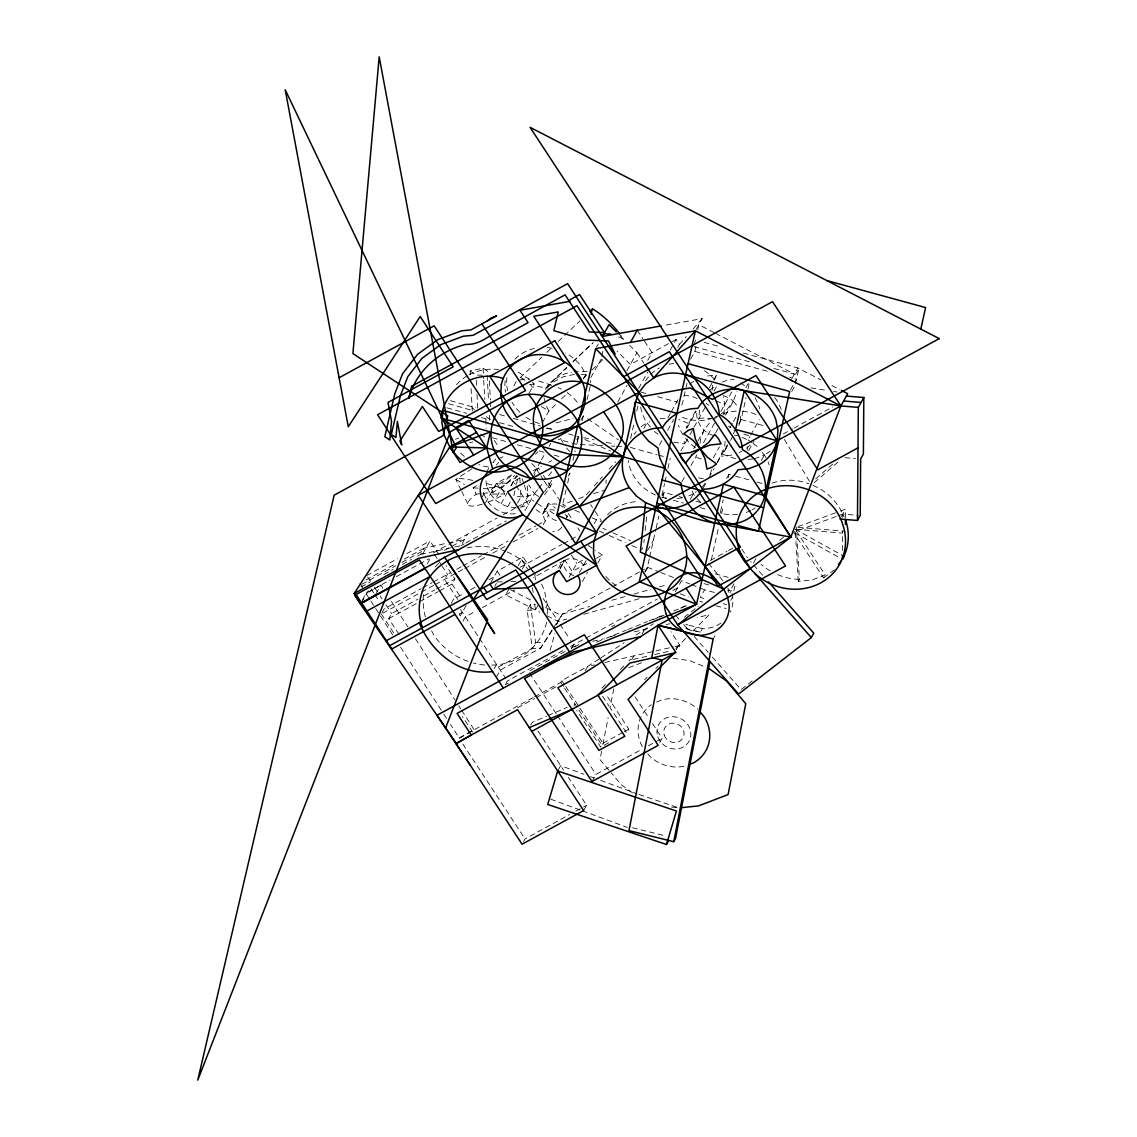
<?xml version="1.0" encoding="UTF-8"?>
<svg xmlns="http://www.w3.org/2000/svg" width="1137" height="1137" viewBox="0 0 1137 1137"><rect width="100%" height="100%" fill="white"/><g stroke="black" fill="none" stroke-linecap="round" stroke-linejoin="round"><path stroke-width="0.75" stroke-dasharray="5 3.75" d="M842.503 550.379L842.645 531.078M842.744 517.506L842.773 514.109L858.478 515.388M845.459 517.662L845.53 509.163L838.964 511.579M505.126 380.739L504.686 387.717L505.652 392.222M506.86 377.626L506.434 384.604L507.713 390.602M547.195 614.307L547.736 606.76L544.595 591.354A63.644 58.001 29.2 0 0 541.482 583.963M699.511 409.931L698.829 418.615A22.399 20.409 29.2 0 1 710.17 418.857M700.108 443.259L700.378 439.777L704.045 430.141L710.27 421.926M712.217 390.176L712.643 384.974M723.971 414.834L724.795 404.417L723.331 396.941M725.108 441.213L724.695 446.429L717.575 462.262M747.18 450.266L747.464 446.798M605.907 483.324L606.206 479.97M643.855 542.875L644.238 539.364M645.176 530.567L646.854 514.763M601.629 751.173L599.995 759.615L610.1 771.526M602.937 744.451L608.139 717.717M613.738 688.851L610.086 707.683L626.658 732.981L628.804 729.144L605.737 693.94M514.947 490.814L513.825 495.831L520.959 496.883L527.994 496.144L534.447 493.671L537.744 489.521M516.44 484.12L517.932 477.441M630.637 438.399L633.693 424.698M636.763 410.997L637.9 405.852M694.295 344.923L695.432 339.864M697.692 329.773L698.814 324.713L714.491 332.814M661.933 495.377L664.562 483.58M664.946 481.903L666.453 475.152M667.959 468.416L670.219 458.31M686.99 383.268L682.47 403.493L680.892 406.321M690.628 359.079L694.892 351.432L695.943 346.742M644.821 571.84L647.394 567.249L649.312 558.693M649.682 556.988L655.779 529.728M656.163 528.037L658.806 516.198M662.97 497.565L664.107 492.492L672.493 494.78M720.616 511.423L723.246 499.626M728.149 477.725L728.902 474.356L733.877 475.721M738.794 423.774L741.153 419.539L746.057 397.637M747.933 389.209L749.823 380.781M711.293 560.001L718.57 527.412M721.64 513.682L722.791 508.537L720.233 513.114M734.047 583.793L730.096 590.97L727.723 588.27M733.848 590.927L735.653 582.84M795.474 383.837L798.899 368.516L793.768 377.697M566.098 489.734L562.602 504.729L564.506 507.628M567.661 483.054L569.992 473.049L568.358 475.977M572.934 460.414L575.18 450.806M582.144 420.917L583.466 415.545M587.062 399.826L590.885 383.425L590.259 380.483M601.729 356.165L603.278 349.528M550.066 650.421L554.884 633.394M546.641 622.11C541.084 647.337 516.766 665.259 491.255 665.046M714.462 380.142L716.296 375.324A43.277 39.44 29.2 0 0 705.423 376.461M725.505 415.19L733.294 401.262L736.947 391.611M709.886 474.47L711.705 469.652M511.181 485.627L516.127 476.701M576.814 439.692L578.463 436.75L568.543 433.964M362.206 600.379L366.299 593.059L390.19 580.012M361.523 602.781L368.672 589.989M375.963 593.869L380.867 585.1L382.799 588.085M382.032 612.729L384.178 608.892L421.216 588.639M513.796 385.926L516.369 381.336L522.992 379.09L529.743 379.133M417.592 556.064L420.647 554.401L424.115 548.176L447.722 543.031M422.666 554.089L429.999 540.956L438.626 554.103M399.059 634.389L388.755 618.642L391.611 613.525L417.847 599.185M427.256 563.81L430.525 557.954M529.245 392.862L534.177 384.036L532.599 382.146M486.878 471.599L488.91 467.961M530.069 384.306L532.443 387.148L538.27 386.594L547.096 387.973L548.844 384.86L566.553 368.018M420.647 554.401L461.096 545.575L467.435 534.234M516.212 485.84L528.421 504.473C517.648 510.115 503.989 507.642 495.107 499.584L501.147 488.796L514.549 475.564M439.692 590.814L452.029 584.063L454.899 578.946L446.287 565.785M542.392 422.566L548.887 410.969L556.505 403.72M501.033 503.862L507.059 493.074M510.939 485.925L516.838 475.38M451.261 603.278L453.649 599L464.479 593.073M596.513 347.14L598.233 344.07M507.784 506.619L510.371 502M583.38 379.062L587.516 371.685L576.232 371.245M517.52 503.037L520.959 496.883L520.448 488.171M533.893 473.39L540.572 461.437M541.411 459.931L544.794 453.876M549.015 446.329L550.706 443.302M532.713 478.094L538.441 467.861L542.306 473.759M590.899 377.484L600.961 359.477L604.003 360.372M466.099 605.524L460.314 615.884L457.856 612.132M521.968 506.931L527.994 496.144L527.071 483.95M462.972 621.157L465.36 616.865L476.204 610.939M524.953 510.684L534.447 493.671L528.719 484.916M580.908 420.122L583.352 415.73L586.28 417.748M490.758 582.684L497.224 571.115L523.091 556.988L529.401 566.61M544.566 494.879L549.498 487.944L548.176 487.034L551.544 480.994M549.498 487.944L553.733 480.397M494.837 586.251L496.428 583.395M535.982 509.646L542.52 514.123L548.546 503.336L555.382 508.026M626.956 370.605L636.962 352.712L629.685 345.392M518.287 565.572L523.091 556.988M543.202 524.654L548.517 515.146M508.935 588.994L505.667 594.85L539.819 612.132M522.38 569.111L524.839 564.719M617.775 401.958L626.999 385.457M647.749 360.301L652.027 352.655L643.741 340.02M638.553 388.513L647.777 372.012M670.176 350.168L673.601 344.042M674.454 342.521L676.16 339.451L679.414 344.412L677.695 347.467M494.154 668.741L496.542 664.463M498.276 667.092L532.315 648.488L527.198 610.313L530.467 604.458L535.428 604.23M496.272 677.268L500.266 670.134L540.572 648.104L552.355 630.339M558.466 568.13L561.877 562.033M527.198 610.313L535.456 609.929L538.725 604.074M560.143 567.932L564.222 560.612L567.292 559.205A13.743 12.521 29.2 0 1 583.082 564.577L583.508 565.331M560.086 569.04L564.99 560.271L572.309 571.456L587.843 562.971M696.256 329.304L702.24 318.602L662.942 325.623M461.693 710.355L474.2 729.741L472.765 732.299L462.375 716.438M643.84 428.521L646.996 422.879L649.852 421.784M545.746 607.67L547.338 604.827M594.239 523.617L598.332 516.312M505.937 683.536L507.358 680.964L564.407 649.795M569.04 577.298L576.814 563.398L582.414 560.342M530.467 604.458L535.584 642.647L532.315 648.488L540.572 648.104L552.681 628.932M579.415 572.65L587.26 558.622M667.845 417.933L670.432 413.285M671.299 411.736L678.22 399.357M556.647 624.312L562.332 614.151L610.526 587.815M582.386 581.547L587.502 572.394M659.417 445.05L662.573 439.408M667.689 430.255L673.744 419.411M597.778 563.128L602.283 555.083L595.291 550.294M695.617 411.025L686.094 428.052A22.399 20.409 29.2 0 1 689.32 423.803L678.874 419.553M686.961 428.038L696.242 411.423M709.374 387.717L716.296 375.324M713.993 391.171L717.149 385.528M680.892 450.92L689.164 436.125M690.031 434.576L693.499 428.379M694.096 427.071L705.75 406.222M571.399 648.644L573.545 644.807L570.675 640.429M530.78 724.994L532.258 722.35L546.499 716.239M662.402 495.547L664.107 492.492M534.532 696.782L560.825 682.413L561.849 680.58L587.715 666.438L599.398 658.849M693.655 448.717L697.123 442.52M697.976 440.971L704.045 430.141L700.307 425.735L697.82 420.647A22.399 20.409 29.2 0 1 696.938 411.139M641.538 549.867L642.831 547.551M720.844 411.48L732.583 390.488M681.845 481.889L685 476.247M690.898 465.687L696.953 454.843M703.561 442.719L716.154 420.207M647.521 550.606L653.505 539.89M715.571 432.955L717.944 428.72M585.271 670.83L587.715 666.438L594.552 664.889M745.872 387.831L749.027 382.188M645.262 572.025L647.834 567.42L641.623 570.817M573.872 706.049L574.995 704.045M729.997 427.782L732.583 423.135M733.45 421.585L736.051 416.952M713.411 457.685L719.465 446.855M690.273 499.385L693.428 493.742L696.228 491.667M717.319 462.503L727.239 444.752M733.294 433.908L735.028 430.809L728.49 426.091M703.32 487.759L705.693 483.523M708.919 477.753L714.107 468.458M725.278 449.783L729.599 442.051M730.466 440.502L733.067 435.855M558.423 769.635L560.64 765.67L583.977 774.254M523.546 841.551L525.024 838.907L569.665 814.518M726.529 478.592L728.902 474.356M742.035 437.418L748.004 439.848L749.738 436.75M750.605 435.201L759.26 419.724M642.178 633.849L644.622 629.472M631.675 659.773L633.821 655.935L628.903 660.881M748.714 450.622L753.916 441.341M791.849 378.664L797.833 367.962L820.928 379.886M675.307 591.865L681.546 580.709L689.789 583.949M790.528 389.92L796.511 379.218L789.732 377.356M791.707 391.498L795.133 385.386M622.721 732.47L602.937 743.271L600.791 747.123L576.757 710.454M761.221 460.613L764.377 454.971A43.277 39.44 29.2 0 0 770.19 451.062M591.979 781.545L595.973 774.425L642.135 749.184M714.434 592.476L704.627 589.805L700.335 597.479L706.873 599.27M583.622 810.567L586.593 805.266L568.329 777.395M702.368 628.576L687.885 624.98L685.938 628.463L700.435 632.044L702.368 628.576A33.328 30.372 29.2 0 0 722.421 621.967M678.334 645.802L676.188 649.639L677.766 649.284L679.912 645.432L670.944 631.746M730.082 592.761L731.375 590.444M730.693 600.464L732.399 597.394M755.934 558.58L752.865 564.066L750.718 561.536M713.155 638.951L714.988 635.654M659.758 742.532L662.146 738.254L652.439 723.445M796.184 530.709L825.192 574.967L812.315 579.884L798.288 581.362L799.41 579.344L796.341 527.227M841.38 516.568L845.53 509.163M836.207 516.511L793.583 532.159L823.558 577.894L825.192 574.967M482.244 496.784L483.865 493.941L482.87 488.853M545.319 389.508L547.679 385.542L566.837 367.336M544.452 491.994L551.957 480.041M553.662 627.453L561.522 615.614L544.794 607.144M556.277 624.426L558.239 621.47L566.766 619.068M548.546 503.336L547.878 504.217A11.711 10.674 29.2 0 0 558.764 520.817M542.52 514.123L543.529 512.773A11.711 10.674 29.2 0 1 554.43 510.186M566.667 517.804L567.69 516.454L564.961 514.578M561.664 527.241L560.64 528.591A11.711 10.674 29.2 0 1 552.724 531.619M723.146 395.633A22.399 20.409 29.2 0 1 733.294 401.262L727.055 409.476L721.455 413.626M701.827 487.517L704.94 483.41M538.839 488.143L544.325 481.221M548.702 475.678L553.094 470.135M495.732 459.064L492.946 462.645L495.661 460.627M679.414 344.412L686.251 336.666M693.101 328.92L702.24 318.602M586.294 494.893L589.733 491.013M594.324 485.826L602.354 476.758M609.105 469.112L615.643 461.736M496.3 465.047L498.731 462.503M535.541 454.274L538.028 451.73M601.899 688.07L605.58 684.36M620.305 669.537L623.986 665.827M644.58 679.784L647.081 677.268M655.822 668.457L658.323 665.941M675.833 648.317L685.611 638.454M693.044 630.978L709.147 614.762L697.137 617.505M520.178 377.711L541.766 357.189M546.84 352.371L551.928 347.538M558.281 341.498L579.87 320.975M573.219 361.268L592.377 343.047M572.892 361.992L593.201 342.692M547.096 387.973L553.392 381.989L563.312 376.802L574.498 374.357M561.579 398.902L567.917 392.862M583.153 378.379L586.962 374.769M592.036 369.937L603.463 359.079M815.684 478.848L834.103 462.873M814.234 482.642L837.926 462.119M564.222 560.612L533.267 577.596M779.627 540.203L783.805 536.962M684.332 617.235L698.289 606.405M752.239 680.935L741.054 689.619L709.431 653.718M709.545 390.332L716.537 385.145M713.07 419.851L717.262 416.739M823.558 577.894L834.387 569.864M471.983 468.714L455.823 479.373L460.997 489.948M482.23 504.174A27.999 6.978 -26 0 1 476.232 494.183L473.12 487.83L478.99 483.964M483.211 488.526L491.625 489.095L513.569 474.612M482.941 493.43L493.174 492.278L519.595 474.854M600.848 657.911L624.199 642.746M635.867 635.157L653.334 623.815M380.867 585.1L366.086 593.656L369.923 599.611M459.419 738.311L474.2 729.741M676.16 339.451L630.381 364.48L617.05 351.063M511.778 474.925L496.471 483.296L485.314 503.165A27.999 6.978 -26 0 0 504.657 493.97L501.545 487.617L484.575 482.969M519.524 478.194L513.398 481.534L515.274 484.405M533.296 470.661L541.397 466.241M548.801 462.19L551.758 460.57M366.725 575.535L397.595 558.665M406.847 553.605L429.999 540.956M366 579.941L396.586 563.227M404.232 559.049L424.115 548.176M361.836 584.29L395.79 565.729M401.958 562.36L425.11 549.697M360.998 586.99L370.179 581.973M383.936 574.455L393.118 569.438M402.299 564.421L411.466 559.418M433.396 552.838L447.324 545.234M448.873 544.381L497.025 518.06M503.25 514.663L515.715 507.855M517.264 507.003L531.277 499.342L533.779 501.062M396.387 576.615L428.976 558.807M444.453 550.351L450.65 546.968M452.199 546.115L464.578 539.35L449.399 542.662M461.096 545.575L464.209 543.87M465.772 543.017L479.786 535.356M481.349 534.518L495.362 526.857M496.912 526.005L506.263 520.902M422.765 587.801L432.017 582.741M433.567 581.902L450.565 572.607M456.776 569.211L461.437 566.667M463.001 565.814L481.647 555.623M483.197 554.771L508.054 541.184M518.927 535.243L536.024 525.905M537.574 525.052L545.348 520.817A11.711 10.674 29.2 0 1 544.708 509.888L545.376 509.006L537.531 503.634M382.856 613.17L419.894 592.917M421.443 592.079L433.794 585.328M435.329 584.489L463.242 569.239M464.791 568.386L485.002 557.343M492.762 553.108L505.198 546.314M512.958 542.065L537.829 528.478M424.03 595.816L434.831 589.904M436.381 589.065L454.899 578.946M388.755 618.642L418.075 602.624M419.624 601.771L438.143 591.652M470.675 589.691L475.309 587.161M488.938 579.714L493.955 576.971M520.277 567.221L561.863 544.495M563.412 543.642L569.58 540.274M571.129 539.435L575.748 536.906L572.934 534.973M783.166 434.036L792.461 428.962M794.01 428.109L832.753 406.932M459.348 613.895L462.333 612.26M482.415 607.556L514.791 589.861M596.499 558.239L602.283 555.083M612.076 586.962L640.06 571.669M710.469 560.37L726.984 551.346M728.49 550.521L732.995 548.062M570.49 646.47L584.404 638.866M585.953 638.028L657.285 599.043M672.806 590.558L677.453 588.014L674.042 588.98M530.027 670.631L565.075 651.473M571.172 648.147L577.269 644.807M505.212 684.815L508.324 683.11M574.498 646.953L579.145 644.409M611.72 626.615L614.819 624.909M680.622 608.252L688.212 604.102M532.983 697.621L459.177 737.956L450.536 724.567M517.633 707.797L534.646 698.488M536.195 697.649L557.841 685.81M624.241 731.631L628.804 729.144M604.117 745.289L611.635 741.196M648.289 745.829L662.146 738.254M575.819 811.15L586.593 805.266M555.126 378.877L565.046 373.689L571.442 372.296M548.091 715.571L567.079 707.427M596.484 642.178L604.699 638.852M606.348 638.184L626.061 630.211M627.709 629.543L647.436 621.569M649.085 620.901L665.515 614.25M673.744 610.924L688.525 604.941M610.47 636.947L615.359 634.958M652.88 619.793L657.783 617.803M659.403 617.149L665.927 614.506M498.376 458.609L504.828 456.15M712.97 417.876C702.24 422.211 689.633 420.974 679.329 415.986M714.391 417.336L718.669 415.701M722.933 414.067L728.632 411.892L737.956 410.912M754.399 458.779L764.377 454.971A43.277 39.44 29.2 0 1 767.432 460.471M772.137 483.168C783.777 478.862 797.35 479.373 808.862 483.808M628.704 667.689L642.931 662.26M656.589 701.998L662.7 699.667A36.597 33.357 29.2 0 1 697.791 709.275M572.266 501.076L562.602 504.729L567.264 506.804M578.705 498.631L585.157 496.187M455.411 439.237L458.637 438.029M797.989 526.63L837.329 512.176M837.841 515.914L842.773 514.109M593.557 493.629L605.325 490.033M562.332 614.151L589.577 606.504M611.72 600.293L627.041 595.987M633.863 594.082L650.89 589.307M659.403 586.919L666.211 585.001M583.793 614.293L639.989 598.531M556.036 422.907L573.105 418.416M592.818 641.268L603.178 638.909M634.261 631.831L647.948 628.704M666.225 624.554L669.65 623.772M604.785 662.544L673.189 646.967M674.909 646.583L679.912 645.432M633.309 659.403L649.781 655.651M654.713 654.528L669.579 651.146M470.334 374.471L470.149 370.946L483.083 368.146L488.91 372.24M469.581 442.663L472.878 441.952M476.232 494.183L481.264 493.614M660.071 418.743L666.296 418.089M748.189 459.433L752.85 458.936M529.842 384.448L534.177 384.036M535.584 642.647L543.841 642.249M497.224 581.973L502.369 581.789M510.954 581.462L517.818 581.22M507.074 483.111L496.471 483.296L501.147 488.796L505.88 492.222M486.011 480.937A27.999 25.526 29.2 0 0 487.332 487.716L501.545 487.617M487.332 487.716L490.445 494.083L504.657 493.97M482.372 375.224L475.991 375.054L470.149 370.946M580.936 374.599L585.768 374.784L582.286 367.933A43.405 39.568 29.2 0 0 565.629 353.01M602.695 445.676L576.672 444.396L558.21 439.195M611.365 446.102L614.833 446.272M616.567 446.358L621.783 446.614M473.12 487.83L481.534 488.398M844.933 457.699L855.408 458.552M798.089 527.369L845.359 531.235M798.288 581.362L795.218 529.245L842.489 533.111M546.3 428.393L550.976 428.947L555.211 431.776M700.435 632.044L691.936 630.85L683.863 627.624M683.977 395.164L691.865 396.33L697.834 398.76M742.66 411.21L750.548 412.376L758.009 415.403M748.629 435.542L740.997 433.254M734.417 435.13L737.572 435.599M673.8 442.25L684.844 443.871A22.399 20.409 29.2 0 1 683.778 438.441M735.639 458.765L722.038 454.047A22.399 20.409 29.2 0 0 727.168 444.794M698.601 477.91L703.32 478.606M672.905 658.238L690.017 660.739L705.537 667.064M671.47 807L678.306 807.995M488.356 466.923L483.722 466.198A51.421 46.859 29.2 0 1 478.961 464.621M551.772 385.315L537.9 380.71M810.894 387.873L826.656 390.375M833.677 391.483L837.173 392.038M472.807 480.382L466.795 479.288A20.622 2.885 13.3 0 0 455.823 479.373L464.436 484.547M583.722 437.731L594.111 439.863M606.22 442.336L614.875 444.112M632.513 827.736L666.225 836.093M704.158 342.351L719.479 346.543M743.328 353.053L797.833 367.962M693.925 346.6L750.136 361.978M773.97 368.487L794.408 374.087L716.054 333.624M694.892 351.432L769.408 371.799M640.97 392.151L645.944 393.516M657.57 396.685L677.481 402.128M741.153 419.539L764.391 425.892M630.381 447.409L656.93 454.672M658.593 455.127L665.23 456.946M735.54 476.161L750.477 480.255M757.114 482.074L763.766 483.879M679.201 496.613L682.555 497.537M695.958 501.204L700.989 502.582M666.58 498.447L661.549 497.068A43.277 39.44 29.2 0 0 666.254 498.091M673.289 500.28L683.351 503.023M700.122 507.614L708.493 509.902M715.145 573.801L728.206 577.383M704.016 583.622L712.231 585.868M730.139 590.771L727.694 590.103L728.789 592.306M723.217 603.733L726.472 604.628M699.823 601.345L702.68 602.127M715.983 605.765L726.173 608.551M547.053 427.938L553.662 429.8M450.394 400.65L475.792 407.813M448.589 403.749L473.063 410.642M446.912 407.828L466.71 413.399M481.576 417.592L489.82 419.923M499.484 422.637L514.592 426.901M492.392 437.717L505.752 441.483M517.434 444.766L530.78 448.532M539.137 450.892L544.14 452.299M554.145 455.113L562.218 457.387M499.612 414.522L506.406 416.455M513.213 418.373L540.402 426.077M638.966 794.465L678.277 807.725M590.643 776.713L593.983 777.95M600.649 780.408L637.317 793.91M550.692 799.155L580.694 810.212M582.371 810.823L627.368 827.409M647.394 567.249L659.076 571.854M660.682 572.48L673.516 577.539M691.438 584.603L704.627 589.805M680.253 593.812L688.496 597.053M685.81 624.156L687.885 624.98M715.841 400.778L724.795 404.417M812.927 485.456C827.054 491.028 838.523 502.924 844.166 516.965M518.046 372.026L529.103 379.218M575.038 510.257L579.699 512.332M592.05 517.818L600.848 521.741M602.994 528.392L606.234 529.842M612.715 532.713L630.523 540.629M599.441 531.15L607.528 534.745M609.148 535.47L625.35 542.662M631.817 545.547L638.298 548.432M584.915 439.536L610.441 451.076M510.499 589.79L532.457 600.904M547.096 615.813L558.239 621.47L542.69 597.735M831.943 385.571L839.817 389.636M795.218 529.245L844.066 556.334M795.104 533.011L839.376 557.571M618.741 336.879L623.46 339.196A43.405 17.183 46.4 0 0 620.859 335.429M541.383 406.563L548.887 410.969L546.172 405.881M480.525 434.163L486.323 437.972M569.779 451.673L566.624 447.992M534.447 493.671L540.7 497.963M553.989 513.896L545.788 508.267L546.798 506.931A11.711 10.674 29.2 0 1 557.698 504.345M588.312 545.504L593.898 549.342M587.744 418.757L618.471 439.905M490.303 419.567L485.641 416.284L486.281 428.422M472.125 407.913L474.456 409.562M706.219 403.408L708.834 405.298M748.004 439.848L751.927 442.691M753.234 443.629L757.157 446.457M654.216 431.392L658.138 434.22M632.527 792.873L621.328 784.772L611.223 772.862M520.618 377.37L526.019 381.336M619.992 335.642L624.838 340.517M762.657 575.265L753.859 565.217M683.664 624.483L688.34 629.799M694.195 636.436L708.252 652.396M676.501 616.496L678.746 619.111M733.294 401.262L737.032 405.667M762.302 452.54L764.377 454.971M640.671 407.089A43.277 39.44 29.2 0 0 646.996 422.879L652.155 428.962M490.445 494.083L495.107 499.584M647.806 753.874L649.994 756.46A36.597 33.357 29.2 0 0 685.099 766.054M708.564 563.355L722.89 580.737M494.311 440.545L499.086 447.637M637.303 330.199L642.831 338.627M636.962 352.712L643.755 363.087M741.836 549.1L747.492 557.741M560.257 438.271L562.986 442.435M590.672 504.615L592.505 507.429M595.148 511.451L601.516 521.172M543.273 475.238L560.669 501.787M568.301 513.427L572.096 519.225M577.795 527.923L579.685 530.808M539.99 474.541L536.351 468.998A27.999 25.526 29.2 0 0 531.675 463.484M540.899 475.934L543.628 480.098M544.538 481.477L548.176 487.034M571.314 555.012L576.814 563.398M634.986 696.81L648.559 717.532M530.297 567.974L533.011 572.11M521.556 559.731L527.653 569.012M560.157 624.384L569.722 638.966M602.567 696.214L609.148 706.248M497.224 571.115L500.493 576.118M561.849 680.58L564.705 684.957M565.672 686.407L579.046 706.83M579.998 708.28L602.937 743.271M560.825 682.413L563.654 686.734M564.606 688.169L577.88 708.436M578.847 709.9L601.914 745.105M529.472 672.933L556.448 714.121M557.414 715.585L595.973 774.425M434.334 554.273L437.148 558.565M438.086 560.001L440.9 564.293M441.838 565.714L447.452 574.299L444.595 579.429L458.666 600.89M452.029 584.063L460.471 596.939M460.528 609.503L478.592 637.061M479.53 638.497L505.823 678.604M537.929 731.006L563.526 770.062M367.677 576.999L370.548 581.391M374.371 587.232L379.161 594.537M380.128 595.987L382.032 598.915M385.869 604.756L391.611 613.525M371.046 588.852L373.86 593.144M374.798 594.58L379.488 601.729M381.307 614.008L394.44 634.048M359.889 583.281L362.632 587.474M462.844 744.01L525.024 838.907M391.455 601.501L407.813 626.857M415.502 638.781L454.956 699.923M458.808 705.892L460.727 708.863M370.889 601.089L374.727 607.044M375.679 608.537L379.516 614.477M380.483 615.97L393.914 636.791M400.636 647.209L442.861 712.657M443.828 714.15L446.699 718.612M784.345 439.436L809.786 481.889M431.605 630.751L433.609 634.773A63.644 58.001 29.2 0 0 468.501 661.549M692.063 490.928L693.428 493.742A43.277 39.44 29.2 0 0 695.261 496.315M491.625 489.095L493.174 492.278M483.865 493.941L486.963 500.294A27.999 25.526 29.2 0 0 518.486 513.142M461.721 491.468L468.373 505.07M522.11 478.677L523.716 483.438M524.242 485.03L527.994 496.144M544.012 397.765L545.305 402.626M732.001 593.471L732.91 597.991A33.328 30.372 29.2 0 1 730.281 612.061M534.802 574.853L535.726 581.732M532.457 587.587L533.154 592.732M534.76 604.77L535.456 609.929M519.836 477.711L520.348 486.423M489.379 380.909L490.388 399.968M490.473 401.702L490.758 406.904M487.176 375.352L488.555 401.347M489.294 415.218L489.564 420.335M483.083 368.146L483.637 378.55M483.722 380.284L484.746 399.343M476.261 380.327L476.645 387.376M477.014 394.411L477.853 410.258M471.088 388.556L472.31 411.452M701.202 458.993A22.399 20.409 29.2 0 1 695.787 456.79M714.178 435.755A22.399 20.409 29.2 0 1 704.045 430.141M740.571 416.185A22.399 20.409 29.2 0 1 740.386 420.249M740.144 421.571A22.399 20.409 29.2 0 1 738.851 425.38M750.264 444.908A43.277 39.44 29.2 0 1 744.877 449.314M741.878 451.133A43.277 39.44 29.2 0 1 739.178 452.469M731.915 454.942A43.277 39.44 29.2 0 1 721.043 456.079M695.446 447.637A43.277 39.44 29.2 0 1 685.028 437.66M683.195 435.087A43.277 39.44 29.2 0 1 678.391 425.252M689.633 384.178A43.277 39.44 29.2 0 1 693.925 381.137M740.542 382.856A43.277 39.44 29.2 0 1 746.91 387.802M754.968 397.637A43.277 39.44 29.2 0 1 759.814 409.093M645.489 381.023A43.277 39.44 29.2 0 1 649.668 375.523M650.861 374.286A43.277 39.44 29.2 0 1 659.247 368.061M669.224 364.252A43.277 39.44 29.2 0 1 673.815 363.428M704.343 370.648A43.277 39.44 29.2 0 1 716.111 381.52M693.428 493.742A43.277 39.44 29.2 0 1 684.943 497.167M681.958 497.878A43.277 39.44 29.2 0 1 675.733 498.646M655.452 494.936A43.277 39.44 29.2 0 1 628.178 460.386M634.176 434.391A43.277 39.44 29.2 0 1 636.265 431.634M641.183 426.787A43.277 39.44 29.2 0 1 646.996 422.879M722.052 382.16A43.277 39.44 29.2 0 1 734.061 379.317M774.794 397.566A43.277 39.44 29.2 0 1 781.417 409.988M755.11 507.969A43.277 39.44 29.2 0 1 752.111 509.788M750.79 510.485A43.277 39.44 29.2 0 1 743.626 513.213M737.558 514.407A43.277 39.44 29.2 0 1 721.782 513.512M700.648 502.241A43.277 39.44 29.2 0 1 696.256 497.58M768.072 461.906A43.277 39.44 29.2 0 1 769.166 464.806M616.112 585.612A48.081 43.817 29.2 0 1 605.694 576.189M560.527 505.496A11.711 10.674 29.2 0 1 563 507.287M566.809 515.089A11.711 10.674 29.2 0 1 566.596 517.903M558.267 387.646A46.176 42.083 29.2 0 1 561.38 389.138M567.249 392.734A46.176 42.083 29.2 0 1 579.259 404.843M539.308 423.504A43.405 39.568 29.2 0 1 533.21 421.244M530.311 419.823A43.405 39.568 29.2 0 1 524.811 416.369M519.865 412.234A43.405 39.568 29.2 0 1 511.977 402.228M456.491 384.718A51.421 46.859 29.2 0 1 467.392 375.736M468.956 374.869A51.421 46.859 29.2 0 1 498.717 369.568M514.933 359.15A43.405 39.568 29.2 0 1 537.716 347.879M547.181 347.595A43.405 39.568 29.2 0 1 553.534 348.533M464.365 456.378A51.421 46.859 29.2 0 1 458.197 450.764M607.627 514.691A48.081 43.817 29.2 0 1 637.985 501.559M799.41 579.344A55.855 50.909 29.2 0 1 776.017 573.943M770.275 570.959A55.855 50.909 29.2 0 1 761.065 564.307M642.306 746.597A36.597 33.357 29.2 0 1 651.231 704.769M484.604 665.003A63.644 58.001 29.2 0 1 473.248 662.999M425.38 616.993A63.644 58.001 29.2 0 1 423.774 592.945M435.3 566.979A63.644 58.001 29.2 0 1 438.697 563.227M467.108 547.906A63.644 58.001 29.2 0 1 505.652 551.331M507.201 551.971A63.644 58.001 29.2 0 1 531.363 569.182M532.457 570.419A63.644 58.001 29.2 0 1 535.541 574.284M573.759 575.635A13.743 12.521 29.2 0 1 563.483 560.598M578.463 436.75L576.672 444.396L578.534 436.665M657.797 736.691A17.311 15.776 29.2 0 0 686.535 744.55A17.311 15.776 29.2 0 0 677.368 717.362A17.311 15.776 29.2 0 0 657.797 736.691M664.207 735.17A10.418 9.494 29.2 0 0 681.504 739.889A10.418 9.494 29.2 0 0 675.989 723.544A10.418 9.494 29.2 0 0 664.207 735.17"/><path stroke-width="1.5" d="M844.066 556.334L842.432 559.262L842.46 555.709M845.416 524.441L845.445 519.353M840.001 519.04L857.469 520.462L858.307 407.373L863.822 397.495L846.369 396.074M863.822 397.495L863.395 454.047L860.638 458.978L860.226 515.53L857.469 520.462M858.307 407.373L840.854 405.937L695.403 330.839L653.732 377.939L645.347 384.164L639.108 392.379L635.455 402.029L623.204 456.832A43.277 39.44 29.2 0 0 629.23 487.56L636.45 496.073L645.589 502.682L656.035 506.946L723.743 589.151L727.495 596.698L729.13 604.756A33.328 30.372 29.2 0 1 698.587 635.341C634.645 627.937 671.484 541.383 720.275 584.93M685.611 374.613L744.294 390.659A43.277 39.44 29.2 0 1 775.903 419.866L777.964 430.34L777.125 440.758A43.277 39.44 29.2 0 1 758.848 464.848L748.885 468.657L738.012 469.794C730.807 482.259 716.751 489.308 702.538 489.18C693.471 505.155 673.317 511.678 656.035 506.946C687.857 511.906 737.401 544.097 761.221 505.226C772.023 485.428 761.605 460.016 742.489 449.726C741.281 434.86 732.057 421.671 719.28 414.294C717.532 383.766 680.551 363.243 653.732 377.939L645.176 364.892M645.589 502.682L640.316 552.056L723.743 589.151M768.47 581.846L813.779 633.195L811.321 637.587L738.595 694.011L677.695 624.881L790.826 537.105L764.874 495.576L723.388 484.234L696.555 604.244L658.053 625.293L651.785 657.556L662.118 660.114L628.988 830.621L673.744 841.707L713.155 638.951L684.09 631.746M709.971 661.45L675.577 838.424L673.744 841.707M764.874 495.576L777.125 440.758L744.294 390.659C727.012 385.926 706.859 392.45 697.791 408.425C683.579 408.297 669.522 415.346 662.317 427.81C644.594 427.327 627.198 439.195 623.204 456.832L575.862 543.955L556.874 514.976L595.66 348.661L695.403 330.839L639.321 581.703L696.555 604.244L543.685 666.083M792.063 380.753L790.997 380.199M920.799 329.09L925.603 307.558L826.755 280.526M567.207 470.661L486.679 447.95L441.184 418.061C443.8 388.57 475.82 369.241 503.435 378.564M841.394 390.46L847.69 393.7L840.854 405.937L790.826 537.105L714.718 522.992C696.882 517.932 682.47 502.057 681.049 483.296L671.91 476.687L664.69 468.188L623.204 456.832L570.945 454.629L553.435 466.767L507.67 491.781L522.693 514.706A27.999 25.526 29.2 0 1 484.717 504.316L481.619 497.963A27.999 25.526 29.2 0 1 483.182 478.194L487.219 472.878L492.648 468.856L486.679 447.95L490.402 431.932L449.811 446.955L354.161 593.528L360.571 603.306L522.693 514.706L596.555 565.316A48.081 43.817 29.2 0 0 657.74 594.921C710.44 578.534 684.303 502.71 634.816 507.216A48.081 43.817 29.2 0 0 597.053 531.121L593.699 542.107L593.528 553.776L596.555 565.316L566.596 581.689L559.262 570.504L555.993 573.005A13.743 12.521 29.2 0 0 564.691 594.21A13.743 12.521 29.2 0 0 579.088 577.852L577.781 575.578M666.481 844.507L676.43 811.008L557.684 770.971L547.736 804.456L666.481 844.507L668.329 841.209M445.462 728.248L487.716 619.85L447.139 561.038M630.466 342.436L637.303 330.199M480.07 589.506L543.315 492.406L434.149 325.807L339.11 377.74M479.871 589.62L473.191 599.867L494.652 633.551L444.283 556.689M838.41 564.563L841.423 560.584M579.429 506.434L623.204 456.832L577.639 425.977L536.65 436.722M590.018 311.311L592.562 308.894A43.405 17.183 46.4 0 1 619.921 334.164M487.233 321.004L490.928 318.161L496.627 315.859L470.931 329.901L461.508 330.81L437.717 339.665L417.62 354.289L402.612 373.689L394.837 393.658L384.803 436.679L389.863 440.005L391.526 421.258L388.001 402.441L453.166 366.839L420.207 316.527L348.277 426.73L285.216 89.795L456.363 447.751L453.251 452.512L449.783 433.964M503.378 688.098L419.397 559.944L354.716 595.291L360.358 603.903L375.153 595.333M623.204 456.832L572.707 447.083L442.975 410.414L441.881 422.779L444.212 435.244L449.811 446.955L476.474 432.387M486.679 447.95L460.016 462.517L449.811 446.955L486.679 447.95L468.671 420.477L455.667 427.583L473.674 455.056M623.545 376.717L669.323 351.703L790.826 537.105L745.033 562.119L577.027 305.725L377.555 414.735L435.741 503.52L639.108 392.379L740.457 547.039L705.011 566.397M354.161 593.528L418.402 558.423L458.851 549.597M361.737 603.107L425.039 568.557M366.91 611.01L430.198 576.416M389.65 645.717L596.598 532.628L556.874 514.976L577.596 503.648M386.381 640.714L515.843 569.964L569.552 651.942M455.07 614.392L391.782 648.971L356.108 594.523M840.854 405.937L486.622 599.512L418.302 495.249L772.52 301.675L840.854 405.937L744.294 390.659L735.639 429.416L777.125 440.758M558.295 571.044L527.554 587.843L493.245 589.108L489.962 584.105M857.994 447.85L817.801 469.823L756.006 375.537L712.33 399.414L690.131 387.944L641.623 396.614L567.605 283.653L473.12 335.287L463.299 336.239L440.872 344.582L421.955 358.354L407.813 376.631L400.423 395.605L391.341 434.519L395.932 437.532L397.367 421.443L401.759 444.937L399.883 440.985L422.381 406.506L438.726 431.463L564.25 362.859L533.75 316.299L558.224 311.922L553.847 330.668L586.322 340.105L608.508 340.958L615.174 354.062L609.475 347.567M554.259 628.59L686.791 556.178L702.083 579.515L457.06 713.411L471.23 735.042L456.449 743.612L360.358 603.903M470.164 765.016L436.978 715.287L584.333 634.759L617.078 684.73M531.732 731.375L675.932 652.567L658.053 625.293L583.736 673.573L557.855 687.714L598.943 750.406L624.824 736.264L597.906 695.204L629.827 663.07L674.34 652.936L628.093 699.497L658.167 745.389L591.979 781.545L524.512 678.59L573.29 651.942L640.643 636.592M601.302 335.202L604.586 333.738L610.967 334.122M529.288 727.652L572.039 709.346M492.648 468.856C505.638 461.963 522.65 467.165 530.624 479.231M690.017 764.178L693.542 762.828A36.597 33.357 29.2 0 0 703.902 716.466L700.15 712.032M556.874 514.976L629.23 487.56M661.237 325.935L602.496 336.424L609.077 324.656L616.353 331.976M492.563 671.597C459.746 676.145 430.88 651.814 419.297 622.721M681.56 807.654L698.544 805.891L728.092 794.592L745.758 703.704L726.472 680.964L708.635 668.329M843.611 401.006L861.064 402.441M682.029 630.921L658.053 625.293L683.55 631.532M688.056 363.669L789.661 391.455L758.45 531.093L656.845 503.321M676.941 413.371L635.455 402.029A43.277 39.44 29.2 0 0 641.481 432.756L648.701 441.255L657.84 447.864L659.901 458.353L664.69 468.188M662.061 479.956L763.666 507.727M441.184 418.061L570.945 454.629M595.66 348.661L639.108 392.379M754.783 573.418L811.321 637.587M528.449 394.283C577.695 451.673 487.83 505.084 449.811 446.955M663.98 603.733L626.018 546.03L733.862 487.091L785.525 565.942L677.695 624.881L664.036 604.031M737.444 548.674L750.406 568.457L717.973 586.18L603.662 411.75M686.08 588.255L696.555 604.244M481.932 323.903L525.607 390.56L450.536 431.577L197.753 1080.15L334.164 495.178L443.132 435.627L447.722 415.9L352.896 353.579L379.19 56.85L449.683 433.765M553.435 466.767L596.598 532.628M580.794 541.269L596.555 565.316M483.708 587.531L486.977 592.533M543.358 611.962C539.734 573.702 498.418 546.385 461.579 555.382C430.369 562.261 411.267 597.579 422.452 627.496M591.226 314.21A46.176 18.277 46.4 0 1 592.562 308.894M845.558 519.836A55.855 50.909 29.2 0 1 842.432 559.262M501.346 384.377L500.706 394.852L502.952 405.34A43.405 39.568 29.2 0 0 524.583 430.056C575.18 456.093 611.223 387.532 561.65 360.145A43.405 39.568 29.2 0 0 529.16 355.909C515.53 359.548 504.402 370.491 501.346 384.377M737.259 522.452C732.37 546.002 745.645 570.12 766.153 581.632A55.855 50.909 29.2 0 0 826.514 579.174A55.855 50.909 29.2 0 0 842.801 524.768C828.432 476.829 749.894 469.467 737.259 522.452M492.193 424.286C479.786 476.758 565.913 504.075 580.566 449.314C592.96 396.827 506.846 369.511 492.193 424.286M411.608 386.31L408.752 398.504C415.772 371.287 439.038 350.935 465.957 344.34C480.638 345.35 491.085 333.34 503.862 328.323L565.103 294.853L589.435 332.004L604.458 332.572L579.529 294.54L570.092 299.699L569.694 301.362L519.95 310.259L528.065 322.652L411.608 386.31M535.982 406.122C525.592 432.614 546.954 462.276 573.943 466.184A45.807 41.756 29.2 0 0 606.746 459.007C661.364 412.987 566.098 343.616 535.982 406.122M691.779 455.027L685.54 463.242L681.802 458.836L679.315 453.748L690.187 452.611L710.142 444.993L721.014 443.856L718.527 438.768L714.789 434.362L708.55 442.577L691.779 455.027M688.141 430.454L683.806 433.68L692.945 440.289L707.385 457.301L716.523 463.91L712.188 467.136L707.015 469.112L704.968 458.623L695.361 438.967L693.314 428.493L688.141 430.454M554.828 340.787L489.805 376.319L516.752 417.464L581.789 381.918L554.828 340.787M939.247 338.613L739.917 447.552L530.069 127.33L939.247 338.613M517.548 709.73L455.994 743.385L522.068 844.208L583.622 810.567L517.548 709.73"/></g></svg>
